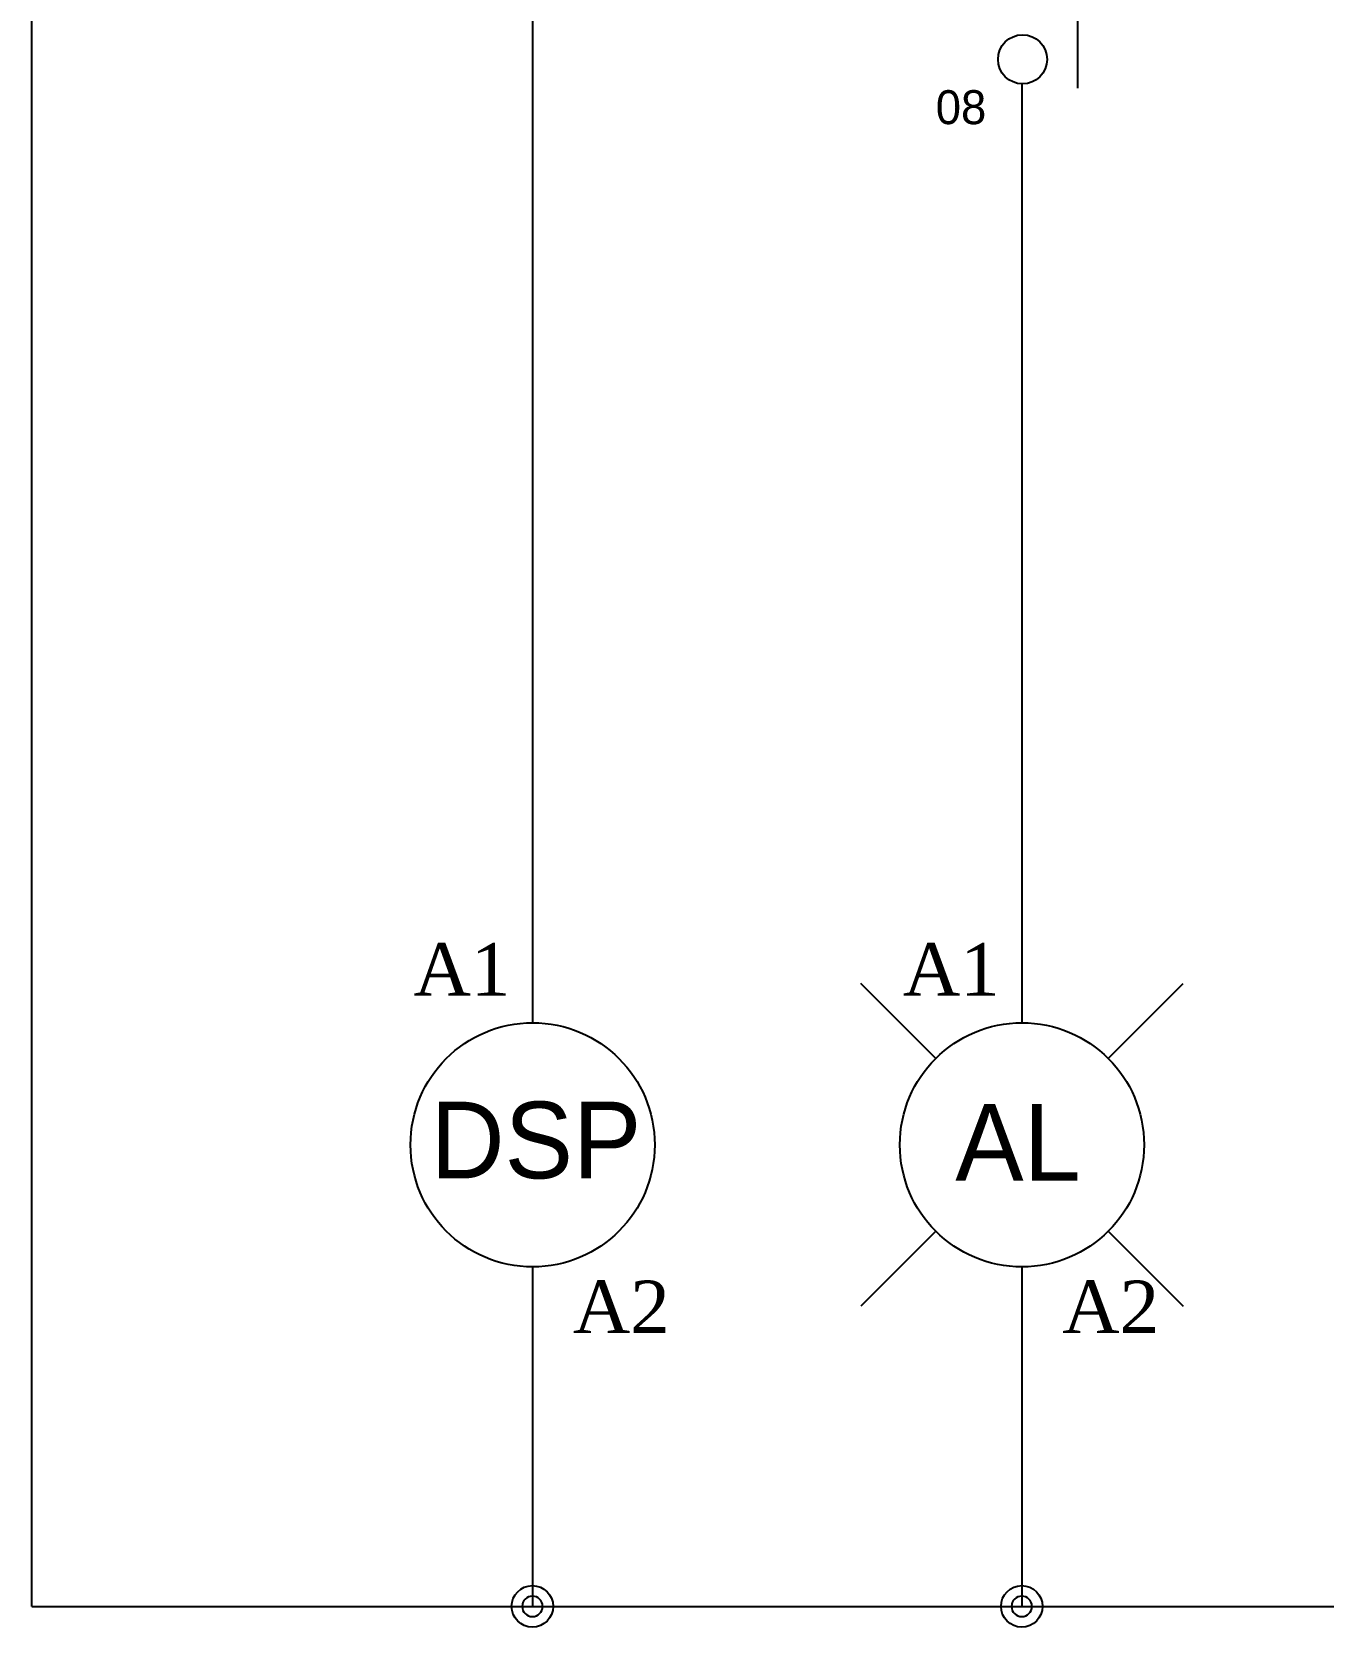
# Model space of a CAD drawing. Header units: millimetres. Extents: x 32 to 871, y 30 to 611.
# Drawn here: x 308.9 to 357, y 411.7 to 471.1 of the extents above; entities that cross this region are included whole.
import ezdxf

# ---------------------------------------------------------------- set-up
doc = ezdxf.new("R2010")
doc.units = ezdxf.units.MM
doc.layers.add('4', color=133, linetype='Continuous')
doc.layers.add('ASHADE', color=7, linetype='Continuous')
doc.styles.add('ghs', font='NGULIM.TTF')
doc.styles.add('HCM', font='batang.ttc')

msp = doc.modelspace()

# ---------------------------------------------------------------- linework, layer by layer
at = {"layer": '4', "color": 0}
for p, q in [((342.535, 432.898), (339.743, 435.69)), ((348.963, 432.898), (351.755, 435.69)), ((342.535, 426.469), (339.743, 423.677)), ((348.963, 426.469), (351.755, 423.677))]:
    msp.add_line(p, q, dxfattribs=at)
for centre in [(327.517, 412.491), (345.74, 412.491)]:
    msp.add_circle(centre, 0.772, dxfattribs=at)
at = {"layer": 'ASHADE', "ltscale": 2}
for p, q in [((327.517, 509.707), (327.517, 434.229)), ((308.88, 412.491), (308.88, 503.367)), ((347.822, 475.505), (347.822, 469.037)), ((345.74, 469.202), (345.74, 434.229)), ((327.517, 425.138), (327.517, 412.491)), ((345.74, 425.138), (345.74, 412.491)), ((308.88, 412.491), (378.953, 412.491))]:
    msp.add_line(p, q, dxfattribs=at)
for centre, radius in [((345.771, 470.117), 0.915), ((327.526, 429.683), 4.546), ((345.749, 429.683), 4.546)]:
    msp.add_circle(centre, radius, dxfattribs=at)
for centre, start, end in [((327.517, 412.491), 0, 180), ((327.517, 412.491), 180, 0), ((345.74, 412.491), 0, 180), ((345.74, 412.491), 180, 0)]:
    msp.add_arc(centre, 0.381, start, end, dxfattribs=at)

# ---------------------------------------------------------------- texts
at = {"layer": 'ASHADE', "ltscale": 2, "style": 'ghs'}
for s, height, p in [('08', 1.2654, (342.537, 467.702)), ('DSP', 2.856, (323.722, 428.434)), ('AL', 2.856, (343.264, 428.343))]:
    msp.add_text(s, height=height, dxfattribs=at).set_placement(p)
at = {"layer": 'ASHADE', "color": 0, "linetype": 'ByBlock', "lineweight": 25, "style": 'HCM'}
for s, p in [('A1', (323.093, 435.245)), ('A1', (341.317, 435.245)), ('A2', (329.03, 422.673)), ('A2', (347.253, 422.673))]:
    msp.add_text(s, height=1.9534, dxfattribs=at).set_placement(p)

doc.saveas('drawing.dxf')
